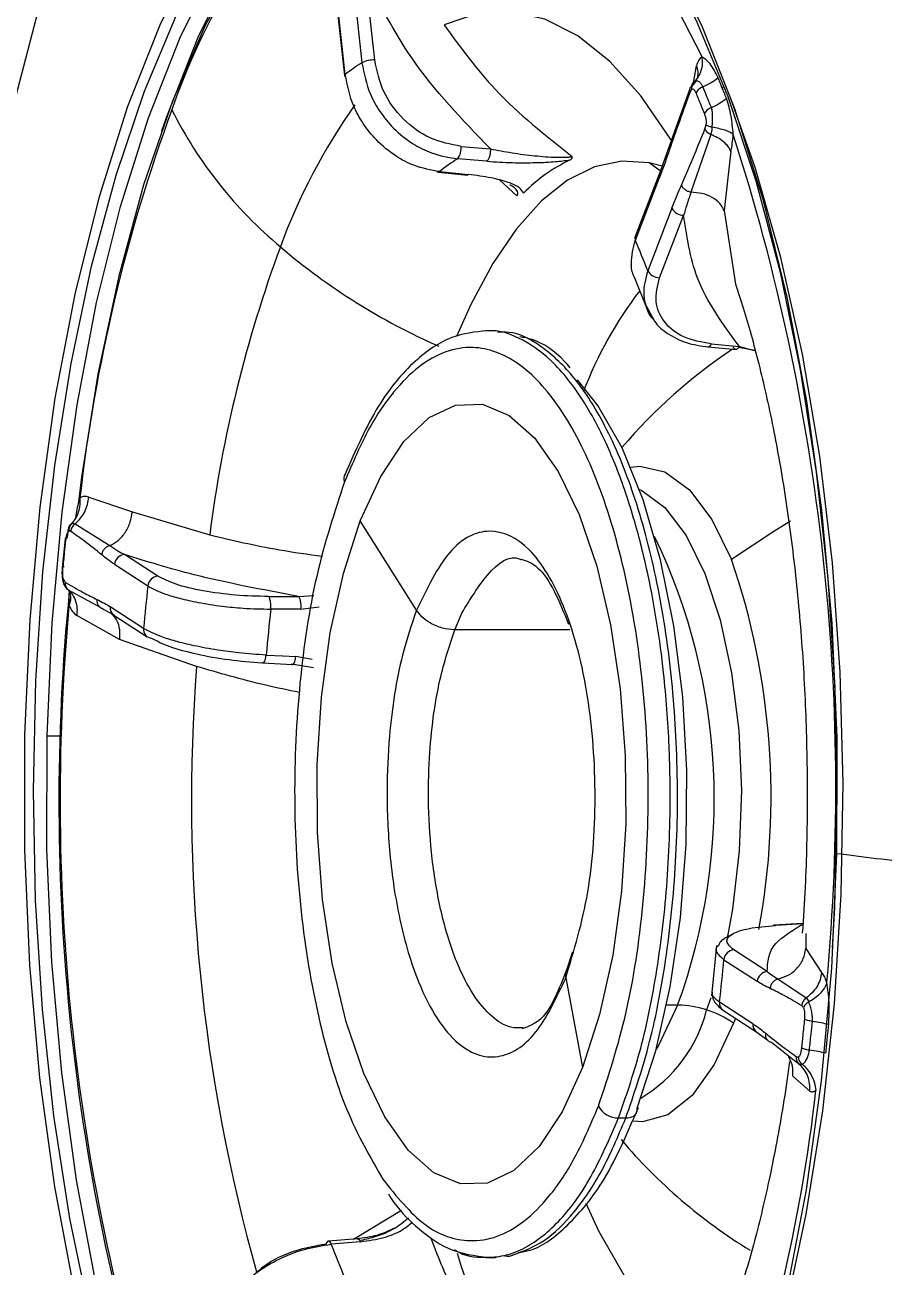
# Model space of a CAD drawing. Extents: x 525 to 613, y 487 to 635.
# Drawn here: x 599.179 to 600.188, y 543.681 to 545.139 of the extents above; entities that cross this region are included whole.
import ezdxf

# ---------------------------------------------------------------- set-up
doc = ezdxf.new("R2010")
doc.units = 0
doc.header["$MEASUREMENT"] = 0
doc.layers.add('1', color=4, linetype='Continuous')
doc.layers.add('STD TEST', color=3, linetype='Continuous')

# ---------------------------------------------------------------- blocks, each defined once
blk = doc.blocks.new('2023 VANGUARD')
at = {"layer": '1', "color": 3, "linetype": 'Continuous', "lineweight": 25}
for p, q in [((30.6303, -47.5929), (30.6194, -47.4942)), ((30.6044, -47.4973), (30.6153, -47.5961)), ((30.5839, -47.5125), (30.5948, -47.6112)), ((30.5957, -47.61), (30.5848, -47.5112)), ((31.0044, -47.6196), (31.008, -47.5998)), ((31.008, -47.6176), (31.0036, -47.6207)), ((31.0002, -47.6267), (30.9749, -47.6976)), ((31.0248, -47.6804), (31.0016, -47.7482)), ((30.7317, -47.6943), (30.7661, -47.6972)), ((30.9749, -47.6976), (30.9648, -47.7261)), ((30.762, -47.7118), (30.7277, -47.7089)), ((30.9676, -47.7176), (30.9524, -47.7135)), ((30.9668, -47.7241), (30.9524, -47.7135)), ((31.0485, -47.7001), (31.0405, -47.7696)), ((30.7049, -47.7245), (30.7395, -47.728)), ((30.9644, -47.7268), (30.9362, -47.8001)), ((30.7972, -47.7522), (30.7774, -47.7341)), ((30.9363, -47.8044), (30.9646, -47.731)), ((30.9791, -47.767), (30.9508, -47.8403)), ((31.0405, -47.7696), (31.0539, -47.8559)), ((30.9647, -47.8486), (30.993, -47.7753)), ((30.9345, -47.8468), (30.9506, -47.8867)), ((30.9489, -47.8813), (30.9585, -47.8988)), ((30.7719, -47.9107), (30.7607, -47.9107)), ((31.0212, -47.9297), (31.0553, -47.9327)), ((31.0254, -47.9262), (31.0584, -47.9291)), ((31.0578, -47.9302), (31.076, -47.9335)), ((31.0584, -47.9291), (31.0759, -47.9339)), ((30.2946, -48.106), (30.3458, -48.1232)), ((30.2766, -48.1345), (30.2715, -48.1403)), ((30.3458, -48.1232), (30.4367, -48.1504)), ((30.6793, -48.2389), (30.6134, -48.1338)), ((30.2788, -48.1372), (30.3194, -48.1628)), ((30.267, -48.1551), (30.2635, -48.1889)), ((30.3758, -48.1989), (30.3366, -48.1735)), ((30.3248, -48.1849), (30.364, -48.2103)), ((30.2941, -48.2279), (30.2709, -48.2153)), ((30.2713, -48.2163), (30.2729, -48.2208)), ((30.2713, -48.2188), (30.2715, -48.2334)), ((30.2723, -48.2182), (30.2721, -48.2181)), ((30.5057, -48.2227), (30.5407, -48.2226)), ((30.5407, -48.2226), (30.5587, -48.2215)), ((30.3085, -48.2357), (30.2941, -48.2279)), ((30.3082, -48.2356), (30.3232, -48.2439)), ((30.359, -48.2602), (30.3198, -48.2347)), ((30.5433, -48.2374), (30.5083, -48.2375)), ((30.5433, -48.2374), (30.565, -48.2348)), ((30.3307, -48.2731), (30.2805, -48.245)), ((30.3242, -48.2446), (30.3634, -48.2701)), ((30.7242, -48.2618), (30.7326, -48.2421)), ((30.8595, -48.2618), (30.7242, -48.2618)), ((30.4211, -48.3047), (30.3307, -48.2731)), ((30.5568, -48.2965), (30.5377, -48.2931)), ((30.4987, -48.3007), (30.534, -48.3025)), ((30.5583, -48.3066), (30.5327, -48.3021)), ((30.2457, -48.3861), (30.2629, -48.3861)), ((31.1324, -48.6066), (31.0993, -48.6084)), ((31.1333, -48.607), (31.1008, -48.6088)), ((31.0316, -48.6323), (31.0256, -48.6916)), ((31.1364, -48.6181), (31.1363, -48.636)), ((30.8624, -48.6397), (30.8555, -48.6614)), ((31.0911, -48.663), (31.0519, -48.6375)), ((31.1363, -48.636), (31.155, -48.6642)), ((31.0402, -48.649), (31.0794, -48.6744)), ((30.8545, -48.6705), (30.8546, -48.6703)), ((30.8546, -48.6703), (30.8743, -48.7754)), ((31.1036, -48.6716), (31.1368, -48.6938)), ((30.9859, -48.7023), (30.9731, -48.7023)), ((31.0251, -48.6939), (31.02, -48.7079)), ((31.0743, -48.7242), (31.0351, -48.6988)), ((31.0396, -48.7087), (31.0788, -48.7341)), ((31.0538, -48.718), (31.0517, -48.7236)), ((31.0778, -48.7334), (31.0917, -48.7436)), ((31.1197, -48.7648), (31.096, -48.7463)), ((31.1174, -48.7637), (31.1165, -48.763)), ((31.1289, -48.7719), (31.1197, -48.7648)), ((31.141, -48.8032), (31.1211, -48.7859)), ((30.9165, -48.8348), (30.9251, -48.8348)), ((30.6056, -48.9769), (30.6619, -48.943)), ((30.6096, -48.9765), (30.5759, -48.9795)), ((30.6136, -48.9801), (30.5793, -48.9831)), ((30.7706, -48.9984), (30.7796, -48.9966)), ((30.7607, -48.9984), (30.772, -48.9984))]:
    blk.add_line(p, q, dxfattribs=at)
at = {"layer": '1', "color": 3, "linetype": 'Continuous', "lineweight": 25, "flags": 128}
for points in [[(30.5237, -46.9572), (30.4701, -47.0178), (30.4175, -47.093), (30.368, -47.1805), (30.3219, -47.2796), (30.2798, -47.3893), (30.242, -47.5086), (30.2088, -47.6365), (30.1806, -47.7718), (30.1576, -47.9133), (30.14, -48.0597), (30.128, -48.2097), (30.1217, -48.3619)], [(30.2962, -49.0672), (30.2725, -48.9526), (30.2537, -48.8322), (30.2402, -48.7074), (30.2321, -48.5796), (30.2296, -48.4504), (30.2325, -48.3212), (30.2409, -48.1936), (30.2548, -48.069), (30.2738, -47.949), (30.2979, -47.8348), (30.3267, -47.728), (30.3599, -47.6296), (30.3971, -47.541), (30.4379, -47.463), (30.4817, -47.3967), (30.5281, -47.3428), (30.5766, -47.3019), (30.6265, -47.2745), (30.6773, -47.2609), (30.7284, -47.2614)], [(30.7284, -47.2614), (30.7791, -47.2758), (30.829, -47.3041), (30.8773, -47.3458), (30.9236, -47.4006), (30.9672, -47.4677), (31.0078, -47.5464), (31.0447, -47.6357), (31.0777, -47.7346), (31.1062, -47.842), (31.1299, -47.9565), (31.1487, -48.0769), (31.1622, -48.2017), (31.1703, -48.3295), (31.1729, -48.4587), (31.1699, -48.5879), (31.1674, -48.6352)], [(30.2457, -48.3861), (30.2517, -48.2536), (30.2634, -48.1236), (30.2809, -47.9978), (30.3038, -47.8777), (30.3319, -47.7649), (30.3648, -47.6608), (30.402, -47.5667), (30.4432, -47.4837), (30.4878, -47.4129), (30.5353, -47.3552), (30.585, -47.3114), (30.6363, -47.2819), (30.6886, -47.2672), (30.7077, -47.2655)], [(30.7348, -47.2654), (30.7092, -47.2672), (30.6569, -47.2819), (30.6056, -47.3114), (30.5559, -47.3552), (30.5084, -47.4129), (30.4638, -47.4837), (30.4227, -47.5667), (30.3854, -47.6608), (30.38, -47.6763)], [(30.6907, -47.2938), (30.6647, -47.3001), (30.6141, -47.3234), (30.5648, -47.3609), (30.5174, -47.4122), (30.4726, -47.4765), (30.431, -47.5532), (30.393, -47.6412), (30.3591, -47.7395), (30.3298, -47.8467), (30.3054, -47.9616), (30.2862, -48.0826), (30.2821, -48.1148)], [(30.6191, -47.3326), (30.6713, -47.3116), (30.7241, -47.3061), (30.7768, -47.3162), (30.8287, -47.3418), (30.8791, -47.3825), (30.9272, -47.4378), (30.9725, -47.507), (31.0143, -47.589)], [(30.8512, -47.3107), (30.8795, -47.3379), (30.9276, -47.3969), (30.9729, -47.4692), (31.0147, -47.554), (31.0525, -47.65), (31.0858, -47.7562), (31.1142, -47.8712), (31.1374, -47.9934), (31.155, -48.1215), (31.1668, -48.2538), (31.1727, -48.3886), (31.1726, -48.5242)], [(30.2196, -48.3849), (30.2257, -48.2501), (30.2377, -48.1179), (30.2554, -47.99), (30.2787, -47.8679), (30.3073, -47.7532), (30.3407, -47.6472), (30.3786, -47.5515), (30.4205, -47.4671), (30.4659, -47.3951), (30.4925, -47.3607)], [(30.9781, -47.687), (30.977, -47.6851), (30.9427, -47.635), (30.9065, -47.5946), (30.8688, -47.5645), (30.8299, -47.545), (30.7905, -47.5363), (30.751, -47.5385), (30.7117, -47.5517)], [(30.5957, -47.61), (30.5951, -47.6106), (30.5948, -47.6112), (30.595, -47.6117), (30.5957, -47.6122), (30.5963, -47.6124)], [(31.0485, -49.2704), (31.0495, -49.2679), (31.0833, -49.1697), (31.1126, -49.0624), (31.137, -48.9476), (31.1562, -48.8265), (31.1699, -48.7007), (31.178, -48.5719), (31.1803, -48.4416), (31.1768, -48.3114), (31.1676, -48.1831), (31.1528, -48.0581), (31.1326, -47.9381), (31.1072, -47.8247), (31.0769, -47.7191), (31.0485, -47.6387)], [(30.9524, -47.7135), (30.9203, -47.7115), (30.8883, -47.7184), (30.8568, -47.7341), (30.8261, -47.7584), (30.7967, -47.7911), (30.7689, -47.8317), (30.743, -47.8798), (30.7263, -47.9174)], [(30.7065, -47.724), (30.7254, -47.7258), (30.7402, -47.7273)], [(30.9648, -47.7261), (30.9646, -47.7265), (30.9644, -47.7268)], [(30.9383, -48.8232), (30.9602, -48.7561), (30.9773, -48.6808), (30.9894, -48.5993), (30.9959, -48.5139), (30.9968, -48.4268), (30.992, -48.3405), (30.9816, -48.2573), (30.966, -48.1795), (30.9455, -48.1091), (30.9208, -48.0482), (30.8924, -47.9984), (30.8683, -47.9682)], [(30.6134, -48.1338), (30.6374, -48.0817), (30.6645, -48.0409), (30.6941, -48.0127), (30.7252, -47.9979), (30.7568, -47.997), (30.7881, -48.0101), (30.818, -48.0366), (30.8457, -48.0758), (30.8703, -48.1265), (30.891, -48.1872), (30.9073, -48.256), (30.9186, -48.3309), (30.9245, -48.4095), (30.925, -48.4894), (30.92, -48.5684), (30.9097, -48.6438), (30.8943, -48.7135), (30.8743, -48.7754)], [(30.931, -48.071), (30.9414, -48.0698), (30.9711, -48.0763), (30.9997, -48.0974), (31.0261, -48.1322), (31.0493, -48.1794)], [(30.9412, -48.0971), (30.9441, -48.0984), (30.971, -48.1183), (30.9959, -48.151), (31.0178, -48.1955), (31.0358, -48.2499), (31.0493, -48.3122), (31.0577, -48.3799), (31.0608, -48.4505), (31.0583, -48.5213), (31.0505, -48.5895), (31.0433, -48.628)], [(30.8743, -48.7754), (30.8504, -48.8275), (30.8232, -48.8682), (30.7936, -48.8964), (30.7626, -48.9112), (30.7309, -48.9121), (30.6996, -48.8991), (30.6697, -48.8726), (30.6421, -48.8333), (30.6175, -48.7826), (30.5967, -48.7219), (30.5805, -48.6531), (30.5692, -48.5783), (30.5632, -48.4997), (30.5627, -48.4197), (30.5677, -48.3408), (30.5781, -48.2653), (30.5935, -48.1956), (30.6134, -48.1338)], [(31.1186, -48.1341), (31.0987, -48.1462), (31.0493, -48.1794)], [(30.5029, -48.2914), (30.5224, -48.2924), (30.5377, -48.2931)], [(30.4782, -49.5306), (30.4646, -49.5122), (30.4193, -49.4399), (30.3775, -49.3552), (30.3397, -49.2591), (30.3064, -49.1529), (30.278, -49.038), (30.2549, -48.9157), (30.2373, -48.7876), (30.2254, -48.6553), (30.2195, -48.5205), (30.2196, -48.3849)], [(30.6872, -49.6417), (30.6349, -49.6266), (30.5836, -49.5967), (30.5339, -49.5525), (30.4866, -49.4945), (30.4421, -49.4233), (30.401, -49.34), (30.3638, -49.2456), (30.3311, -49.1412), (30.3031, -49.0282), (30.2804, -48.9079), (30.2631, -48.782), (30.2514, -48.6519), (30.2456, -48.5194), (30.2457, -48.3861)], [(31.1726, -48.5242), (31.1666, -48.659), (31.1546, -48.7912), (31.1368, -48.9191), (31.1135, -49.0412), (31.085, -49.156), (31.0515, -49.2619), (31.0136, -49.3576), (30.9717, -49.442), (30.9264, -49.514), (30.8781, -49.5727), (30.8469, -49.6021)], [(30.9859, -48.7023), (30.9634, -48.7496), (30.9608, -48.7539)], [(31.0517, -48.7236), (31.0289, -48.7721), (31.0028, -48.8084), (30.9744, -48.8311), (30.9448, -48.8394), (30.9336, -48.8386)], [(31.0778, -48.7334), (31.0781, -48.7336), (31.0788, -48.7341)], [(31.0359, -49.1114), (30.9975, -49.0962), (30.9604, -49.0668), (30.9255, -49.0236), (30.8935, -48.9678), (30.8786, -48.935)]]:
    blk.add_lwpolyline(points, dxfattribs=at)
at = {"layer": '1', "color": 3, "linetype": 'Continuous', "lineweight": 25}
for centre, radius, start, end in [((31.0738, -47.8802), 0.7189, 134.5428, 161.4464), ((30.7366, -47.7878), 0.2268, 122.3235, 128.38), ((30.6293, -47.6252), 0.0323, 88.1485, 115.7279), ((31.0554, -47.6444), 0.0253, 126.5328, 132.5993), ((32.2337, -48.3284), 1.962, 159.8154, 173.5168), ((30.8447, -47.4237), 0.5066, 206.717, 230.0782), ((31.1932, -48.0591), 0.7174, 144.7971, 159.8657), ((28.6667, -48.4475), 2.5049, 354.7728, 17.8371), ((30.7118, -47.6966), 0.0201, 322.3302, 6.6306), ((30.8307, -47.8765), 0.1967, 121.5717, 129.1317), ((30.9432, -47.8861), 0.1946, 115.4701, 135.2335), ((30.7051, -47.7222), 0.0023, 208.6715, 308.5727), ((30.9698, -47.7287), 0.00571, 160.3567, 204.1292), ((30.993, -47.7595), 0.0157, 208.3928, 270.1958), ((30.9415, -47.802), 0.00571, 160.3568, 204.1293), ((31.9623, -48.3451), 1.538, 159.7269, 172.7261), ((31.0069, -47.2418), 0.7502, 229.4945, 246.3337), ((30.053, -48.1817), 0.9605, 20.8203, 23.1338), ((30.9647, -47.8328), 0.0157, 208.3926, 270.1957), ((31.3148, -48.1501), 0.4705, 142.5265, 159.1284), ((31.3991, -48.4546), 0.628, 123.7286, 139.6371), ((31.0208, -47.925), 0.0047, 276.2468, 345.7368), ((30.603, -48.0843), 0.00903, 144.4431, 205.2999), ((30.3204, -48.4593), 0.7085, 339.943, 25.6758), ((30.3374, -48.1861), 0.0126, 93.8502, 174.7362), ((30.2351, -48.4579), 0.8605, 349.5667, 18.884), ((30.3766, -48.2115), 0.0126, 93.8505, 174.7364), ((32.7742, -48.4641), 2.5146, 174.3473, 197.816), ((32.4198, -48.4432), 2.0689, 173.5377, 174.9248), ((30.5009, -48.2273), 0.00662, 13.7382, 43.8355), ((32.7659, -48.4616), 2.5049, 174.7728, 197.8371), ((30.3301, -48.2361), 0.0103, 172.415, 235.7088), ((32.2899, -48.4447), 1.7935, 173.3654, 175.097), ((30.4761, -48.2343), 0.0324, 354.2656, 15.2725), ((30.3688, -48.2617), 0.00995, 171.374, 267.5294), ((30.4767, -48.2887), 0.0263, 341.3695, 354.1407), ((32.4659, -48.4605), 2.0507, 175.6436, 195.7429), ((30.4986, -48.2974), 0.00303, 255.1737, 5.4306), ((31.0994, -48.6111), 0.00273, 60.3516, 121.0016), ((31.0528, -48.6501), 0.0126, 93.8513, 174.7364), ((28.9794, -48.4659), 2.0689, 353.5377, 354.9248), ((31.092, -48.6756), 0.0126, 93.8502, 174.7363), ((30.9851, -48.8138), 0.1115, 71.7354, 89.5631), ((31.0454, -48.7002), 0.0103, 172.4149, 235.7087), ((30.8579, -48.6674), 0.1671, 300.5036, 345.9691), ((30.9834, -48.8215), 0.1193, 55.1167, 72.152), ((31.0848, -48.7256), 0.0105, 172.7305, 228.2893), ((29.1989, -48.5807), 1.962, 339.8154, 353.5168), ((30.916, -48.8085), 0.0263, 208.5505, 271.1579), ((31.3991, -48.4546), 0.628, 220.2359, 238.5132), ((30.5773, -48.9832), 0.00406, 111.1045, 176.079), ((30.575, -48.9836), 0.00424, 10.909, 78.4093), ((30.5994, -48.986), 0.0154, 22.4488, 23.7237), ((31.4174, -48.7068), 0.7698, 200.5151, 205.8905), ((30.5651, -48.989), 0.0154, 22.4951, 23.7243), ((31.3591, -48.6911), 0.8327, 200.5329, 203.4211), ((31.0387, -48.9039), 0.3243, 196.0384, 241.865)]:
    blk.add_arc(centre, radius, start, end, dxfattribs=at)
for points, knots in [([(30.7661, -47.6972), (30.7332, -47.6631), (30.6745, -47.6023), (30.6362, -47.5272), (30.6194, -47.4942)], [0, 0, 0, 0, 0.5597984, 1, 1, 1, 1]), ([(30.7117, -47.5517), (30.7309, -47.578), (30.7738, -47.6367), (30.8308, -47.6814), (30.8622, -47.7061)], [0, 0, 0, 0, 0.447508, 1, 1, 1, 1]), ([(30.6153, -47.5961), (30.6178, -47.6087), (30.6218, -47.6287), (30.6363, -47.6543), (30.6528, -47.6746), (30.6736, -47.6911), (30.6993, -47.7042), (30.7173, -47.7072), (30.7277, -47.7089)], [0, 0, 0, 0, 0.223173, 0.354792, 0.499492, 0.670253, 0.81071, 1, 1, 1, 1]), ([(30.7317, -47.6943), (30.7194, -47.6919), (30.6948, -47.6871), (30.6625, -47.6634), (30.6385, -47.6309), (30.6331, -47.6055), (30.6303, -47.5929)], [0, 0, 0, 0, 0.249698, 0.500187, 0.750582, 1, 1, 1, 1]), ([(31.0143, -47.589), (31.0146, -47.5917), (31.0151, -47.5973), (31.0135, -47.6054), (31.0103, -47.6129), (31.0068, -47.6169), (31.005, -47.6189)], [0, 0, 0, 0, 0.243967, 0.496145, 0.750324, 1, 1, 1, 1]), ([(31.0143, -47.589), (31.0131, -47.5902), (31.0106, -47.5927), (31.0089, -47.5975), (31.008, -47.5998)], [0, 0, 0, 0, 0.504199, 1, 1, 1, 1]), ([(31.0335, -47.6138), (31.0305, -47.6078), (31.0249, -47.5966), (31.0177, -47.5914), (31.0143, -47.589)], [0, 0, 0, 0, 0.53167, 1, 1, 1, 1]), ([(30.7065, -47.724), (30.6964, -47.7221), (30.6787, -47.7189), (30.6535, -47.7055), (30.633, -47.6888), (30.6166, -47.6683), (30.6023, -47.6426), (30.5983, -47.6226), (30.5957, -47.61)], [0, 0, 0, 0, 0.1891783, 0.3293489, 0.4996704, 0.6447049, 0.7765748, 1, 1, 1, 1]), ([(31.008, -47.5998), (31.0087, -47.602), (31.0101, -47.6065), (31.0094, -47.6108), (31.0091, -47.6129)], [0, 0, 0, 0, 0.49121, 1, 1, 1, 1]), ([(31.0021, -47.6241), (31.0016, -47.6245), (31.0007, -47.6253), (31.0001, -47.6269), (30.9999, -47.6287), (31.0003, -47.6299), (31.0005, -47.6305)], [0, 0, 0, 0, 0.246698, 0.5, 0.753302, 1, 1, 1, 1]), ([(31.0069, -47.6181), (31.0068, -47.6184), (31.0058, -47.6207), (31.0038, -47.6225), (31.0021, -47.6241)], [0, 0, 0, 0, 0.129283, 1, 1, 1, 1]), ([(31.0021, -47.6241), (31.0025, -47.623), (31.0033, -47.6208), (31.0045, -47.6195), (31.005, -47.6189)], [0, 0, 0, 0, 0.503013, 1, 1, 1, 1]), ([(31.005, -47.6189), (31.0045, -47.6195), (31.0036, -47.6206), (31.0027, -47.6227), (31.0022, -47.625), (31.0023, -47.6266), (31.0024, -47.6274)], [0, 0, 0, 0, 0.247007, 0.5, 0.752993, 1, 1, 1, 1]), ([(31.0157, -47.6244), (31.0151, -47.6233), (31.0139, -47.6208), (31.011, -47.6183), (31.0078, -47.6171), (31.006, -47.6183), (31.005, -47.6189)], [0, 0, 0, 0, 0.210808, 0.445743, 0.703445, 1, 1, 1, 1]), ([(31.0157, -47.6244), (31.0148, -47.6248), (31.0129, -47.6257), (31.0105, -47.6275), (31.0086, -47.6295), (31.0079, -47.631), (31.0075, -47.6317)], [0, 0, 0, 0, 0.245697, 0.5, 0.754303, 1, 1, 1, 1]), ([(31.0335, -47.6138), (31.0308, -47.6159), (31.0256, -47.6202), (31.019, -47.623), (31.0157, -47.6244)], [0, 0, 0, 0, 0.497184, 1, 1, 1, 1]), ([(31.0256, -47.6488), (31.0237, -47.6443), (31.0204, -47.6361), (31.0171, -47.628), (31.0157, -47.6244)], [0, 0, 0, 0, 0.559999, 1, 1, 1, 1]), ([(31.0383, -47.6258), (31.0374, -47.6235), (31.0358, -47.6195), (31.0342, -47.6155), (31.0335, -47.6138)], [0, 0, 0, 0, 0.559901, 1, 1, 1, 1]), ([(31.0432, -47.6379), (31.0423, -47.6356), (31.0407, -47.6316), (31.039, -47.6276), (31.0383, -47.6258)], [0, 0, 0, 0, 0.559843, 1, 1, 1, 1]), ([(31.0005, -47.6305), (30.9957, -47.6436), (30.9871, -47.667), (30.9788, -47.6912), (30.9751, -47.7018)], [0, 0, 0, 0, 0.559998, 1, 1, 1, 1]), ([(31.0024, -47.6274), (31.002, -47.6278), (31.0013, -47.6286), (31.0008, -47.6299), (31.0005, -47.6305)], [0, 0, 0, 0, 0.562763, 1, 1, 1, 1]), ([(31.0024, -47.6274), (31.0029, -47.6271), (31.0038, -47.6266), (31.0057, -47.628), (31.0068, -47.6303), (31.0075, -47.6317)], [0, 0, 0, 0, 0.243345, 0.515967, 1, 1, 1, 1]), ([(31.0075, -47.6317), (31.0093, -47.6363), (31.0126, -47.6444), (31.0159, -47.6525), (31.0173, -47.6561)], [0, 0, 0, 0, 0.56, 1, 1, 1, 1]), ([(31.0432, -47.6379), (31.0406, -47.6401), (31.0354, -47.6444), (31.0289, -47.6474), (31.0256, -47.6488)], [0, 0, 0, 0, 0.497184, 1, 1, 1, 1]), ([(31.0512, -47.6803), (31.0505, -47.6728), (31.0492, -47.6569), (31.0453, -47.6445), (31.0432, -47.6379)], [0, 0, 0, 0, 0.4680648, 1, 1, 1, 1]), ([(31.0256, -47.6488), (31.0246, -47.6492), (31.0228, -47.6501), (31.0203, -47.6519), (31.0184, -47.6539), (31.0177, -47.6554), (31.0173, -47.6561)], [0, 0, 0, 0, 0.2456966, 0.5, 0.7543034, 1, 1, 1, 1]), ([(31.0264, -47.6719), (31.0266, -47.6695), (31.027, -47.6649), (31.0271, -47.6582), (31.0268, -47.6529), (31.026, -47.6501), (31.0256, -47.6488)], [0, 0, 0, 0, 0.297153, 0.554926, 0.789648, 1, 1, 1, 1]), ([(31.0173, -47.6561), (31.0177, -47.6572), (31.0185, -47.6594), (31.0192, -47.6629), (31.0194, -47.6662), (31.0193, -47.6681), (31.0192, -47.669)], [0, 0, 0, 0, 0.316237, 0.605106, 0.810922, 1, 1, 1, 1]), ([(31.018, -47.6738), (31.0183, -47.673), (31.0188, -47.6715), (31.0191, -47.6697), (31.0192, -47.669)], [0, 0, 0, 0, 0.557139, 1, 1, 1, 1]), ([(31.0264, -47.6719), (31.0256, -47.6717), (31.024, -47.6713), (31.022, -47.6706), (31.0203, -47.6698), (31.0195, -47.6692), (31.0192, -47.669)], [0, 0, 0, 0, 0.247007, 0.5, 0.752993, 1, 1, 1, 1]), ([(30.9904, -47.7397), (30.9957, -47.7276), (31.005, -47.706), (31.014, -47.6836), (31.018, -47.6738)], [0, 0, 0, 0, 0.559997, 1, 1, 1, 1]), ([(31.0248, -47.6804), (31.024, -47.68), (31.0225, -47.6792), (31.0205, -47.6775), (31.0189, -47.6757), (31.0183, -47.6744), (31.018, -47.6738)], [0, 0, 0, 0, 0.246698, 0.5, 0.753302, 1, 1, 1, 1]), ([(31.0264, -47.6719), (31.0262, -47.6735), (31.0259, -47.6766), (31.0252, -47.6791), (31.0248, -47.6804)], [0, 0, 0, 0, 0.494345, 1, 1, 1, 1]), ([(31.0485, -47.7001), (31.0475, -47.6982), (31.0454, -47.6943), (31.0399, -47.6888), (31.0331, -47.6839), (31.0275, -47.6816), (31.0248, -47.6804)], [0, 0, 0, 0, 0.243533, 0.495782, 0.750225, 1, 1, 1, 1]), ([(31.0512, -47.6803), (31.05, -47.6794), (31.0476, -47.6778), (31.0418, -47.6754), (31.0347, -47.6734), (31.0292, -47.6724), (31.0264, -47.6719)], [0, 0, 0, 0, 0.2439673, 0.496145, 0.7503243, 1, 1, 1, 1]), ([(31.0485, -47.7001), (31.0491, -47.6972), (31.0503, -47.6912), (31.0509, -47.6839), (31.0512, -47.6803)], [0, 0, 0, 0, 0.495801, 1, 1, 1, 1]), ([(30.7661, -47.6972), (30.7745, -47.6988), (30.7914, -47.7021), (30.8179, -47.7054), (30.8397, -47.7072), (30.8532, -47.7072), (30.8594, -47.7068), (30.8613, -47.7063), (30.8622, -47.7061)], [0, 0, 0, 0, 0.257263, 0.515312, 0.767777, 0.887979, 0.944767, 1, 1, 1, 1]), ([(30.762, -47.7118), (30.772, -47.7125), (30.7907, -47.7137), (30.8182, -47.7135), (30.8419, -47.7126), (30.854, -47.711), (30.8595, -47.7103)], [0, 0, 0, 0, 0.305289, 0.576375, 0.807463, 1, 1, 1, 1]), ([(30.8595, -47.7103), (30.8604, -47.7098), (30.862, -47.7089), (30.8622, -47.707), (30.8622, -47.7061)], [0, 0, 0, 0, 0.507105, 1, 1, 1, 1]), ([(30.9751, -47.7018), (30.9732, -47.7074), (30.9698, -47.7173), (30.9662, -47.7269), (30.9646, -47.731)], [0, 0, 0, 0, 0.559985, 1, 1, 1, 1]), ([(30.805, -47.749), (30.8036, -47.7468), (30.8006, -47.7419), (30.7865, -47.736), (30.7667, -47.7307), (30.7494, -47.7285), (30.7402, -47.7273)], [0, 0, 0, 0, 0.192524, 0.423609, 0.694681, 1, 1, 1, 1]), ([(30.7972, -47.7522), (30.7977, -47.7514), (30.7987, -47.7499), (30.7979, -47.7465), (30.7951, -47.7428), (30.7907, -47.7405), (30.789, -47.7396)], [0, 0, 0, 0, 0.17683, 0.358638, 0.743467, 1, 1, 1, 1]), ([(30.9791, -47.767), (30.9812, -47.7618), (30.9849, -47.7525), (30.9887, -47.7436), (30.9904, -47.7397)], [0, 0, 0, 0, 0.559985, 1, 1, 1, 1]), ([(31.0016, -47.7482), (31.0004, -47.7479), (30.9979, -47.7473), (30.9945, -47.7452), (30.9918, -47.7426), (30.9909, -47.7407), (30.9904, -47.7397)], [0, 0, 0, 0, 0.243098, 0.5, 0.756902, 1, 1, 1, 1]), ([(31.0016, -47.7482), (30.9999, -47.7532), (30.9969, -47.762), (30.9942, -47.7712), (30.993, -47.7753)], [0, 0, 0, 0, 0.561456, 1, 1, 1, 1]), ([(31.0405, -47.7696), (31.0391, -47.7668), (31.0361, -47.761), (31.0268, -47.7539), (31.0149, -47.7491), (31.006, -47.7485), (31.0016, -47.7482)], [0, 0, 0, 0, 0.235391, 0.489489, 0.749289, 1, 1, 1, 1]), ([(31.0584, -47.9291), (31.0392, -47.9031), (31.0049, -47.8566), (30.9967, -47.8001), (30.993, -47.7753)], [0, 0, 0, 0, 0.559798, 1, 1, 1, 1]), ([(30.9361, -47.8494), (30.9356, -47.8485), (30.9325, -47.8433), (30.9303, -47.8284), (30.934, -47.8136), (30.9363, -47.8044)], [0, 0, 0, 0, 0.069827, 0.415066, 1, 1, 1, 1]), ([(30.9508, -47.8403), (30.9483, -47.8497), (30.9442, -47.8646), (30.949, -47.8835), (30.953, -47.8937), (30.9575, -47.8977), (30.9575, -47.8978)], [0, 0, 0, 0, 0.446041, 0.709098, 0.998302, 1, 1, 1, 1]), ([(31.0254, -47.9262), (31.0141, -47.9241), (30.9914, -47.9199), (30.9688, -47.9015), (30.9578, -47.8769), (30.9624, -47.858), (30.9647, -47.8486)], [0, 0, 0, 0, 0.249697, 0.500187, 0.750582, 1, 1, 1, 1]), ([(31.0538, -47.856), (31.0549, -47.8592), (31.0623, -47.8806), (31.076, -47.9275), (31.0934, -47.9994), (31.1089, -48.0806), (31.1217, -48.1692), (31.1312, -48.2638), (31.137, -48.3623), (31.1386, -48.463), (31.1369, -48.5488), (31.1335, -48.5998), (31.1323, -48.6179)], [0, 0, 0, 0, 0.018759, 0.124574, 0.23341, 0.345593, 0.460465, 0.577394, 0.695778, 0.815056, 0.934703, 1, 1, 1, 1]), ([(30.9585, -47.8988), (30.9586, -47.899), (30.962, -47.9053), (30.9746, -47.9147), (30.9956, -47.9259), (31.0134, -47.9285), (31.0223, -47.9298)], [0, 0, 0, 0, 0.011715, 0.338836, 0.667137, 1, 1, 1, 1]), ([(30.762, -47.9107), (30.7482, -47.9122), (30.7187, -47.9155), (30.6755, -47.9452), (30.632, -47.9968), (30.6078, -48.0513), (30.5951, -48.0798)], [0, 0, 0, 0, 0.209103, 0.445814, 0.709528, 1, 1, 1, 1]), ([(30.9165, -48.8348), (30.9251, -48.81), (30.9428, -48.7591), (30.962, -48.6665), (30.9747, -48.5624), (30.9775, -48.4849), (30.9771, -48.4399), (30.9769, -48.428), (30.9766, -48.4139), (30.9751, -48.3747), (30.9695, -48.3001), (30.9553, -48.2109), (30.9355, -48.1313), (30.9182, -48.0804), (30.9022, -48.0427), (30.8896, -48.0175), (30.8689, -47.9817), (30.8392, -47.9439), (30.8008, -47.9179), (30.7746, -47.9095), (30.7616, -47.911), (30.7604, -47.9111)], [0, 0, 0, 0, 0.077618, 0.158985, 0.244098, 0.332957, 0.340568, 0.349918, 0.361006, 0.373832, 0.442451, 0.538756, 0.597397, 0.662974, 0.695488, 0.727096, 0.757798, 0.844333, 0.922746, 0.993028, 1, 1, 1, 1]), ([(30.9251, -48.8348), (30.9344, -48.8078), (30.9535, -48.7521), (30.9735, -48.6495), (30.9834, -48.5536), (30.9862, -48.4718), (30.9852, -48.3907), (30.9775, -48.2927), (30.9589, -48.1849), (30.9362, -48.1052), (30.9143, -48.05), (30.8921, -48.0047), (30.8628, -47.9608), (30.8261, -47.9275), (30.7961, -47.9114), (30.7788, -47.9125), (30.7744, -47.9128)], [0, 0, 0, 0, 0.084998, 0.174961, 0.269885, 0.319288, 0.369936, 0.462357, 0.554778, 0.647199, 0.693477, 0.739754, 0.818158, 0.89605, 0.973429, 1, 1, 1, 1]), ([(30.8929, -48.8211), (30.9047, -48.7855), (30.9279, -48.7152), (30.9473, -48.5858), (30.9537, -48.4506), (30.9461, -48.3153), (30.925, -48.1893), (30.892, -48.0809), (30.8491, -47.9973), (30.7993, -47.944), (30.7529, -47.9272), (30.7136, -47.9336), (30.6821, -47.9512), (30.652, -47.9813), (30.6219, -48.0251), (30.6044, -48.0659), (30.5949, -48.0881)], [0, 0, 0, 0, 0.084322, 0.166561, 0.248777, 0.33096, 0.413113, 0.495267, 0.577423, 0.659581, 0.741762, 0.791173, 0.840598, 0.890044, 0.940333, 1, 1, 1, 1]), ([(30.8598, -47.9542), (30.8576, -47.9517), (30.8441, -47.9364), (30.824, -47.922), (30.8055, -47.9187), (30.8007, -47.9179)], [0, 0, 0, 0, 0.129064, 0.77147, 1, 1, 1, 1]), ([(30.5949, -48.0881), (30.5831, -48.1237), (30.5599, -48.194), (30.5405, -48.3234), (30.534, -48.4586), (30.5417, -48.594), (30.5628, -48.7195), (30.5954, -48.8296), (30.625, -48.8811), (30.6398, -48.9068)], [0, 0, 0, 0, 0.146032, 0.288456, 0.43084, 0.573167, 0.715443, 0.857719, 1, 1, 1, 1]), ([(30.2745, -48.1371), (30.2762, -48.1352), (30.2797, -48.1312), (30.283, -48.1236), (30.2848, -48.1154), (30.2844, -48.1097), (30.2843, -48.1069)], [0, 0, 0, 0, 0.249676, 0.503855, 0.756033, 1, 1, 1, 1]), ([(30.2788, -48.1372), (30.2809, -48.1352), (30.2852, -48.1311), (30.2901, -48.1233), (30.2935, -48.1148), (30.2942, -48.1089), (30.2946, -48.106)], [0, 0, 0, 0, 0.249775, 0.504218, 0.756467, 1, 1, 1, 1]), ([(30.2843, -48.1069), (30.2825, -48.1126), (30.2804, -48.1192), (30.2796, -48.1276), (30.2795, -48.1286)], [0, 0, 0, 0, 0.878347, 1, 1, 1, 1]), ([(30.2946, -48.106), (30.2928, -48.1055), (30.2892, -48.1045), (30.2859, -48.1061), (30.2843, -48.1069)], [0, 0, 0, 0, 0.495801, 1, 1, 1, 1]), ([(30.2795, -48.1285), (30.2794, -48.129), (30.2794, -48.13), (30.2784, -48.1319), (30.278, -48.1328)], [0, 0, 0, 0, 0.531211, 1, 1, 1, 1]), ([(30.3194, -48.1628), (30.3228, -48.1611), (30.3296, -48.1575), (30.338, -48.1475), (30.3439, -48.1356), (30.3452, -48.1272), (30.3458, -48.1232)], [0, 0, 0, 0, 0.250711, 0.510511, 0.764609, 1, 1, 1, 1]), ([(30.2678, -48.1565), (30.268, -48.155), (30.2684, -48.1523), (30.2692, -48.149), (30.2702, -48.1469), (30.271, -48.1463), (30.2713, -48.146)], [0, 0, 0, 0, 0.316144, 0.604812, 0.810522, 1, 1, 1, 1]), ([(30.2745, -48.1371), (30.2735, -48.1379), (30.2717, -48.1393), (30.2704, -48.1437), (30.2698, -48.1486), (30.2695, -48.1522), (30.2693, -48.1539)], [0, 0, 0, 0, 0.296548, 0.554251, 0.789189, 1, 1, 1, 1]), ([(30.2745, -48.1371), (30.274, -48.1377), (30.2729, -48.1389), (30.2719, -48.1411), (30.2713, -48.1435), (30.2713, -48.1452), (30.2713, -48.146)], [0, 0, 0, 0, 0.247007, 0.5, 0.752993, 1, 1, 1, 1]), ([(30.2735, -48.1462), (30.2731, -48.146), (30.2724, -48.1456), (30.2716, -48.1459), (30.2713, -48.146)], [0, 0, 0, 0, 0.557135, 1, 1, 1, 1]), ([(30.2788, -48.1372), (30.2781, -48.1378), (30.2767, -48.1389), (30.2751, -48.1412), (30.274, -48.1437), (30.2737, -48.1454), (30.2735, -48.1462)], [0, 0, 0, 0, 0.246698, 0.5, 0.753302, 1, 1, 1, 1]), ([(30.3099, -48.1737), (30.3031, -48.1683), (30.2911, -48.1587), (30.2789, -48.15), (30.2735, -48.1462)], [0, 0, 0, 0, 0.559997, 1, 1, 1, 1]), ([(30.2745, -48.1371), (30.2752, -48.1369), (30.2766, -48.1364), (30.278, -48.1369), (30.2788, -48.1372)], [0, 0, 0, 0, 0.496987, 1, 1, 1, 1]), ([(30.4367, -48.1504), (30.463, -48.1566), (30.504, -48.1662), (30.5519, -48.1731), (30.5692, -48.1755)], [0, 0, 0, 0, 0.6408992, 1, 1, 1, 1]), ([(30.8546, -48.6703), (30.8644, -48.6382), (30.884, -48.5739), (30.892, -48.4506), (30.8819, -48.3302), (30.8541, -48.2283), (30.813, -48.1607), (30.7651, -48.1385), (30.7166, -48.162), (30.6917, -48.2133), (30.6793, -48.2389)], [0, 0, 0, 0, 0.125053, 0.250091, 0.375113, 0.500121, 0.625113, 0.750091, 0.875053, 1, 1, 1, 1]), ([(30.2644, -48.1903), (30.265, -48.1839), (30.2662, -48.1727), (30.2673, -48.1614), (30.2678, -48.1565)], [0, 0, 0, 0, 0.56, 1, 1, 1, 1]), ([(30.2693, -48.1539), (30.2688, -48.1541), (30.2677, -48.1543), (30.2669, -48.155), (30.2669, -48.1557), (30.2675, -48.1562), (30.2678, -48.1565)], [0, 0, 0, 0, 0.2456966, 0.5, 0.7543034, 1, 1, 1, 1]), ([(30.3194, -48.1628), (30.3182, -48.1633), (30.3159, -48.1641), (30.3129, -48.1667), (30.3107, -48.17), (30.3101, -48.1725), (30.3099, -48.1737)], [0, 0, 0, 0, 0.243098, 0.5, 0.756902, 1, 1, 1, 1]), ([(30.3194, -48.1628), (30.3226, -48.165), (30.3282, -48.1687), (30.334, -48.172), (30.3366, -48.1735)], [0, 0, 0, 0, 0.561456, 1, 1, 1, 1]), ([(30.3248, -48.1849), (30.322, -48.183), (30.317, -48.1795), (30.312, -48.1755), (30.3099, -48.1737)], [0, 0, 0, 0, 0.559985, 1, 1, 1, 1]), ([(30.5407, -48.2226), (30.4982, -48.2146), (30.4223, -48.2002), (30.3628, -48.1816), (30.3366, -48.1735)], [0, 0, 0, 0, 0.559798, 1, 1, 1, 1]), ([(30.7326, -48.2421), (30.7423, -48.2262), (30.7628, -48.1924), (30.7887, -48.1727), (30.8018, -48.1793), (30.8021, -48.1794)], [0, 0, 0, 0, 0.466727, 0.98796, 1, 1, 1, 1]), ([(30.8021, -48.179), (30.8085, -48.1809), (30.8208, -48.1846), (30.8403, -48.2117), (30.8524, -48.2417), (30.8579, -48.2553)], [0, 0, 0, 0, 0.380187, 0.718449, 1, 1, 1, 1]), ([(30.2635, -48.189), (30.2634, -48.1904), (30.2632, -48.1935), (30.2632, -48.1984), (30.2638, -48.2037), (30.2648, -48.2066), (30.2654, -48.2081)], [0, 0, 0, 0, 0.219636, 0.456726, 0.71003, 1, 1, 1, 1]), ([(30.2659, -48.1877), (30.2654, -48.1879), (30.2642, -48.1882), (30.2635, -48.1888), (30.2634, -48.1895), (30.2641, -48.19), (30.2644, -48.1903)], [0, 0, 0, 0, 0.245697, 0.5, 0.754303, 1, 1, 1, 1]), ([(30.2655, -48.2036), (30.2652, -48.2028), (30.2645, -48.2009), (30.264, -48.1961), (30.2643, -48.1925), (30.2644, -48.1903)], [0, 0, 0, 0, 0.24307, 0.51589, 1, 1, 1, 1]), ([(30.2671, -48.2106), (30.2667, -48.2101), (30.2658, -48.2092), (30.2652, -48.2075), (30.265, -48.2056), (30.2653, -48.2043), (30.2655, -48.2036)], [0, 0, 0, 0, 0.247007, 0.5, 0.752993, 1, 1, 1, 1]), ([(30.2654, -48.2081), (30.2659, -48.2092), (30.267, -48.2114), (30.2685, -48.2131), (30.2693, -48.214)], [0, 0, 0, 0, 0.484828, 1, 1, 1, 1]), ([(30.2655, -48.2036), (30.2658, -48.2043), (30.2664, -48.2054), (30.2672, -48.2059), (30.2675, -48.2062)], [0, 0, 0, 0, 0.562739, 1, 1, 1, 1]), ([(30.2709, -48.2153), (30.2703, -48.2147), (30.2692, -48.2135), (30.268, -48.2113), (30.2674, -48.2088), (30.2675, -48.207), (30.2675, -48.2062)], [0, 0, 0, 0, 0.246698, 0.5, 0.753302, 1, 1, 1, 1]), ([(30.2675, -48.2062), (30.2744, -48.2102), (30.2867, -48.2175), (30.2991, -48.2236), (30.3045, -48.2263)], [0, 0, 0, 0, 0.559998, 1, 1, 1, 1]), ([(30.5057, -48.2227), (30.4928, -48.2224), (30.4669, -48.2218), (30.428, -48.2164), (30.3948, -48.2086), (30.3821, -48.2021), (30.3758, -48.1989)], [0, 0, 0, 0, 0.249698, 0.500187, 0.750582, 1, 1, 1, 1]), ([(30.2709, -48.2153), (30.2702, -48.2147), (30.2688, -48.2137), (30.2676, -48.2116), (30.2671, -48.2106)], [0, 0, 0, 0, 0.505655, 1, 1, 1, 1]), ([(30.2709, -48.2153), (30.2726, -48.2171), (30.2762, -48.2209), (30.2795, -48.2283), (30.2812, -48.2364), (30.2808, -48.2421), (30.2805, -48.245)], [0, 0, 0, 0, 0.249775, 0.504218, 0.756467, 1, 1, 1, 1]), ([(30.2729, -48.2208), (30.2732, -48.2228), (30.2736, -48.2269), (30.2722, -48.2312), (30.2715, -48.2334)], [0, 0, 0, 0, 0.508274, 1, 1, 1, 1]), ([(30.364, -48.2103), (30.3702, -48.2136), (30.3799, -48.2187), (30.4016, -48.2251), (30.424, -48.2301), (30.4495, -48.234), (30.4787, -48.2369), (30.4975, -48.2373), (30.5083, -48.2375)], [0, 0, 0, 0, 0.223173, 0.354792, 0.499492, 0.670253, 0.81071, 1, 1, 1, 1]), ([(30.2715, -48.2334), (30.2728, -48.2359), (30.2754, -48.2408), (30.2788, -48.2436), (30.2805, -48.245)], [0, 0, 0, 0, 0.5041992, 1, 1, 1, 1]), ([(30.3045, -48.2263), (30.3074, -48.2277), (30.3125, -48.2302), (30.3176, -48.2333), (30.3198, -48.2347)], [0, 0, 0, 0, 0.559985, 1, 1, 1, 1]), ([(30.3118, -48.2375), (30.3108, -48.2371), (30.3086, -48.2363), (30.3061, -48.2335), (30.3046, -48.2301), (30.3046, -48.2275), (30.3045, -48.2263)], [0, 0, 0, 0, 0.243098, 0.5, 0.756902, 1, 1, 1, 1]), ([(30.3211, -48.2427), (30.3233, -48.2451), (30.3279, -48.25), (30.3312, -48.261), (30.3309, -48.2692), (30.3307, -48.2731)], [0, 0, 0, 0, 0.328091, 0.676884, 1, 1, 1, 1]), ([(30.6793, -48.2389), (30.6735, -48.2559), (30.6589, -48.2989), (30.6474, -48.3737), (30.6438, -48.4539), (30.6471, -48.5281), (30.659, -48.6063), (30.6789, -48.6726), (30.7031, -48.72), (30.7277, -48.7489), (30.753, -48.7632), (30.785, -48.7642), (30.822, -48.7398), (30.8441, -48.6928), (30.8545, -48.6705)], [0, 0, 0, 0, 0.06946, 0.175709, 0.242892, 0.319309, 0.40495, 0.499799, 0.573044, 0.643265, 0.710458, 0.774619, 0.893317, 1, 1, 1, 1]), ([(30.7242, -48.2618), (30.7194, -48.2614), (30.7096, -48.2605), (30.6959, -48.2546), (30.6854, -48.2469), (30.6813, -48.2415), (30.6793, -48.2389)], [0, 0, 0, 0, 0.2722677, 0.5618621, 0.7876974, 1, 1, 1, 1]), ([(30.5029, -48.2914), (30.4922, -48.2907), (30.4735, -48.2895), (30.4443, -48.2855), (30.4189, -48.2809), (30.3967, -48.2754), (30.3749, -48.2686), (30.3651, -48.2634), (30.359, -48.2602)], [0, 0, 0, 0, 0.189178, 0.329349, 0.49967, 0.644705, 0.776575, 1, 1, 1, 1]), ([(30.8049, -48.7289), (30.7999, -48.7291), (30.7874, -48.7296), (30.7672, -48.7168), (30.7455, -48.6915), (30.7248, -48.6509), (30.7079, -48.5964), (30.6971, -48.5331), (30.6928, -48.4708), (30.6942, -48.3987), (30.7036, -48.3245), (30.718, -48.2808), (30.7242, -48.2618)], [0, 0, 0, 0, 0.057893, 0.146625, 0.239031, 0.335107, 0.448965, 0.554088, 0.650465, 0.738085, 0.886447, 1, 1, 1, 1]), ([(30.3684, -48.2716), (30.3747, -48.2749), (30.3874, -48.2815), (30.4206, -48.2905), (30.4593, -48.2975), (30.485, -48.2994), (30.4979, -48.3004)], [0, 0, 0, 0, 0.249643, 0.500118, 0.750531, 1, 1, 1, 1]), ([(30.5421, -48.3353), (30.5287, -48.3326), (30.4847, -48.3235), (30.4472, -48.3124), (30.4211, -48.3047)], [0, 0, 0, 0, 0.306534, 1, 1, 1, 1]), ([(31.1726, -48.5242), (31.2032, -48.5281), (31.2645, -48.5359), (31.3474, -48.5434), (31.3889, -48.5472)], [0, 0, 0, 0, 0.5, 1, 1, 1, 1]), ([(31.0519, -48.6375), (31.0482, -48.6342), (31.0407, -48.6276), (31.0481, -48.6187), (31.0679, -48.6117), (31.0898, -48.6097), (31.1008, -48.6088)], [0, 0, 0, 0, 0.249644, 0.500118, 0.750531, 1, 1, 1, 1]), ([(31.0911, -48.663), (31.0916, -48.6517), (31.0925, -48.6315), (31.1208, -48.6145), (31.1333, -48.607)], [0, 0, 0, 0, 0.559798, 1, 1, 1, 1]), ([(31.0341, -48.6323), (31.0334, -48.6329), (31.0307, -48.635), (31.0305, -48.6406), (31.0364, -48.6457), (31.0402, -48.649)], [0, 0, 0, 0, 0.114645, 0.4432499, 1, 1, 1, 1]), ([(31.0499, -48.6194), (31.0445, -48.6221), (31.0363, -48.6261), (31.0345, -48.631), (31.0339, -48.6327)], [0, 0, 0, 0, 0.658901, 1, 1, 1, 1]), ([(31.1036, -48.6716), (31.1078, -48.6704), (31.1164, -48.6679), (31.1269, -48.6592), (31.1341, -48.6482), (31.1356, -48.6399), (31.1363, -48.636)], [0, 0, 0, 0, 0.250711, 0.510511, 0.764609, 1, 1, 1, 1]), ([(30.8584, -48.6536), (30.8498, -48.6759), (30.8327, -48.7199), (30.8129, -48.7268), (30.8032, -48.7301)], [0, 0, 0, 0, 0.506915, 1, 1, 1, 1]), ([(30.8575, -48.6574), (30.8564, -48.6591), (30.8538, -48.6629), (30.8543, -48.6678), (30.8545, -48.6705)], [0, 0, 0, 0, 0.442522, 1, 1, 1, 1]), ([(31.0946, -48.6828), (31.0918, -48.6814), (31.0867, -48.6789), (31.0816, -48.6758), (31.0794, -48.6744)], [0, 0, 0, 0, 0.559985, 1, 1, 1, 1]), ([(31.0911, -48.663), (31.0934, -48.6647), (31.0975, -48.6678), (31.1017, -48.6704), (31.1036, -48.6716)], [0, 0, 0, 0, 0.558531, 1, 1, 1, 1]), ([(31.1036, -48.6716), (31.1025, -48.672), (31.1002, -48.6729), (31.0973, -48.6756), (31.0952, -48.679), (31.0948, -48.6816), (31.0946, -48.6828)], [0, 0, 0, 0, 0.243098, 0.5, 0.756902, 1, 1, 1, 1]), ([(31.155, -48.6642), (31.1545, -48.667), (31.1535, -48.6727), (31.1495, -48.6809), (31.144, -48.6883), (31.1392, -48.692), (31.1368, -48.6938)], [0, 0, 0, 0, 0.243533, 0.495782, 0.750225, 1, 1, 1, 1]), ([(31.1611, -48.6757), (31.1603, -48.6779), (31.1585, -48.6822), (31.1537, -48.6885), (31.1475, -48.6941), (31.1424, -48.6971), (31.1398, -48.6985)], [0, 0, 0, 0, 0.243967, 0.496145, 0.750324, 1, 1, 1, 1]), ([(31.1611, -48.6757), (31.1602, -48.6732), (31.1583, -48.6683), (31.1561, -48.6655), (31.155, -48.6642)], [0, 0, 0, 0, 0.504199, 1, 1, 1, 1]), ([(31.1633, -48.7252), (31.1637, -48.7165), (31.1645, -48.6999), (31.1622, -48.6835), (31.1611, -48.6757)], [0, 0, 0, 0, 0.5297312, 1, 1, 1, 1]), ([(31.0351, -48.6988), (31.0309, -48.6955), (31.0255, -48.6913), (31.0265, -48.6877), (31.0267, -48.687)], [0, 0, 0, 0, 0.7858822, 1, 1, 1, 1]), ([(31.0263, -48.6873), (31.0266, -48.6908), (31.0271, -48.698), (31.0348, -48.7046), (31.0386, -48.708)], [0, 0, 0, 0, 0.4998876, 1, 1, 1, 1]), ([(31.1317, -48.703), (31.1248, -48.6989), (31.1125, -48.6917), (31.1001, -48.6855), (31.0946, -48.6828)], [0, 0, 0, 0, 0.559998, 1, 1, 1, 1]), ([(31.1368, -48.6938), (31.1361, -48.6944), (31.1348, -48.6956), (31.1332, -48.6978), (31.1321, -48.7003), (31.1318, -48.7021), (31.1317, -48.703)], [0, 0, 0, 0, 0.246698, 0.5, 0.753302, 1, 1, 1, 1]), ([(31.1337, -48.7055), (31.1334, -48.7049), (31.1327, -48.7037), (31.132, -48.7032), (31.1317, -48.703)], [0, 0, 0, 0, 0.562763, 1, 1, 1, 1]), ([(31.1398, -48.6985), (31.1391, -48.699), (31.1377, -48.6999), (31.1359, -48.7016), (31.1345, -48.7035), (31.134, -48.7048), (31.1337, -48.7055)], [0, 0, 0, 0, 0.247007, 0.5, 0.752993, 1, 1, 1, 1]), ([(31.1368, -48.6938), (31.1373, -48.6944), (31.1384, -48.6955), (31.1394, -48.6975), (31.1398, -48.6985)], [0, 0, 0, 0, 0.503013, 1, 1, 1, 1]), ([(31.1441, -48.7214), (31.1441, -48.7196), (31.1443, -48.716), (31.1434, -48.7101), (31.1418, -48.7037), (31.1405, -48.7003), (31.1398, -48.6985)], [0, 0, 0, 0, 0.210808, 0.445743, 0.703445, 1, 1, 1, 1]), ([(31.1348, -48.7189), (31.1341, -48.7252), (31.133, -48.7365), (31.1319, -48.7477), (31.1314, -48.7527)], [0, 0, 0, 0, 0.56, 1, 1, 1, 1]), ([(31.1337, -48.7055), (31.134, -48.7064), (31.1347, -48.7082), (31.1351, -48.713), (31.1349, -48.7166), (31.1348, -48.7189)], [0, 0, 0, 0, 0.243345, 0.515967, 1, 1, 1, 1]), ([(31.1441, -48.7214), (31.1431, -48.7212), (31.1411, -48.721), (31.1384, -48.7203), (31.1362, -48.7196), (31.1352, -48.7191), (31.1348, -48.7189)], [0, 0, 0, 0, 0.2456965, 0.5, 0.7543034, 1, 1, 1, 1]), ([(31.0743, -48.7242), (31.0772, -48.7262), (31.0822, -48.7296), (31.0871, -48.7336), (31.0893, -48.7354)], [0, 0, 0, 0, 0.559985, 1, 1, 1, 1]), ([(31.1406, -48.7552), (31.1413, -48.7489), (31.1424, -48.7376), (31.1436, -48.7263), (31.1441, -48.7214)], [0, 0, 0, 0, 0.559999, 1, 1, 1, 1]), ([(31.1633, -48.7252), (31.1604, -48.7245), (31.1546, -48.7229), (31.1476, -48.7219), (31.1441, -48.7214)], [0, 0, 0, 0, 0.497197, 1, 1, 1, 1]), ([(31.1599, -48.7589), (31.1605, -48.7533), (31.1616, -48.7421), (31.1628, -48.7308), (31.1633, -48.7252)], [0, 0, 0, 0, 0.4998842, 1, 1, 1, 1]), ([(31.096, -48.7463), (31.095, -48.7459), (31.0929, -48.745), (31.0905, -48.7424), (31.0892, -48.7391), (31.0893, -48.7366), (31.0893, -48.7354)], [0, 0, 0, 0, 0.243098, 0.5, 0.756902, 1, 1, 1, 1]), ([(31.0893, -48.7354), (31.0961, -48.7408), (31.1081, -48.7505), (31.1203, -48.7591), (31.1256, -48.7629)], [0, 0, 0, 0, 0.559997, 1, 1, 1, 1]), ([(31.1211, -48.7859), (31.1213, -48.7819), (31.1216, -48.7738), (31.1181, -48.7667), (31.1164, -48.7631)], [0, 0, 0, 0, 0.502944, 1, 1, 1, 1]), ([(31.1256, -48.7629), (31.1261, -48.7631), (31.1268, -48.7635), (31.1276, -48.7632), (31.1279, -48.7631)], [0, 0, 0, 0, 0.557139, 1, 1, 1, 1]), ([(31.1289, -48.7719), (31.1283, -48.7713), (31.1272, -48.7702), (31.1261, -48.768), (31.1255, -48.7655), (31.1256, -48.7637), (31.1256, -48.7629)], [0, 0, 0, 0, 0.246698, 0.5, 0.753302, 1, 1, 1, 1]), ([(31.1314, -48.7527), (31.1312, -48.7541), (31.1308, -48.7569), (31.1299, -48.7601), (31.1289, -48.7623), (31.1282, -48.7628), (31.1279, -48.7631)], [0, 0, 0, 0, 0.316237, 0.605106, 0.810922, 1, 1, 1, 1]), ([(31.1324, -48.772), (31.1318, -48.7714), (31.1306, -48.7702), (31.1292, -48.768), (31.1282, -48.7656), (31.128, -48.7639), (31.1279, -48.7631)], [0, 0, 0, 0, 0.247007, 0.5, 0.752993, 1, 1, 1, 1]), ([(31.1406, -48.7552), (31.1397, -48.7551), (31.1377, -48.7548), (31.135, -48.7542), (31.1327, -48.7534), (31.1318, -48.7529), (31.1314, -48.7527)], [0, 0, 0, 0, 0.245697, 0.5, 0.754303, 1, 1, 1, 1]), ([(31.1324, -48.772), (31.1334, -48.7712), (31.1351, -48.7698), (31.1378, -48.7654), (31.1398, -48.7605), (31.1404, -48.7569), (31.1406, -48.7552)], [0, 0, 0, 0, 0.2971534, 0.5549258, 0.7896479, 1, 1, 1, 1]), ([(31.1599, -48.7589), (31.157, -48.7581), (31.1511, -48.7566), (31.1442, -48.7557), (31.1406, -48.7552)], [0, 0, 0, 0, 0.497192, 1, 1, 1, 1]), ([(31.1172, -48.7685), (31.1162, -48.7762), (31.1111, -48.8143), (31.0998, -48.8788), (31.0824, -48.9572), (31.0649, -49.0209), (31.0534, -49.0539), (31.0486, -49.0676)], [0, 0, 0, 0, 0.065825, 0.32326, 0.576411, 0.823535, 1, 1, 1, 1]), ([(31.141, -48.8032), (31.1411, -48.8003), (31.1412, -48.7944), (31.1389, -48.7858), (31.135, -48.778), (31.1309, -48.7739), (31.1289, -48.7719)], [0, 0, 0, 0, 0.243533, 0.495782, 0.750225, 1, 1, 1, 1]), ([(31.1324, -48.772), (31.1318, -48.7722), (31.1306, -48.7728), (31.1295, -48.7722), (31.1289, -48.7719)], [0, 0, 0, 0, 0.494345, 1, 1, 1, 1]), ([(31.1484, -48.8022), (31.148, -48.7994), (31.1473, -48.7937), (31.1439, -48.7855), (31.139, -48.7779), (31.1346, -48.7739), (31.1324, -48.772)], [0, 0, 0, 0, 0.243967, 0.496145, 0.750324, 1, 1, 1, 1]), ([(31.141, -48.8032), (31.1422, -48.8037), (31.1445, -48.8046), (31.1471, -48.803), (31.1484, -48.8022)], [0, 0, 0, 0, 0.495801, 1, 1, 1, 1]), ([(30.6398, -48.9068), (30.6559, -48.9267), (30.6881, -48.9665), (30.7349, -48.9818), (30.7742, -48.9757), (30.8057, -48.958), (30.8358, -48.9279), (30.8659, -48.8841), (30.8834, -48.8433), (30.8929, -48.8211)], [0, 0, 0, 0, 0.19442, 0.388896, 0.505825, 0.622787, 0.739797, 0.858802, 1, 1, 1, 1]), ([(30.724, -48.9893), (30.7242, -48.9895), (30.7358, -48.9977), (30.7557, -48.999), (30.7822, -48.9974), (30.8114, -48.9866), (30.8464, -48.9596), (30.8849, -48.908), (30.906, -48.8591), (30.9165, -48.8348)], [0, 0, 0, 0, 0.0030025, 0.17169, 0.2777687, 0.3831497, 0.591547, 0.7971639, 1, 1, 1, 1]), ([(30.7928, -48.9955), (30.8051, -48.991), (30.8298, -48.9818), (30.8649, -48.9471), (30.8977, -48.8993), (30.916, -48.8563), (30.9251, -48.8348)], [0, 0, 0, 0, 0.246999, 0.499725, 0.750725, 1, 1, 1, 1]), ([(30.7988, -48.9927), (30.8034, -48.992), (30.8239, -48.9888), (30.8588, -48.9614), (30.903, -48.9084), (30.9272, -48.8519), (30.9399, -48.8224)], [0, 0, 0, 0, 0.0814577, 0.3582245, 0.6644924, 1, 1, 1, 1]), ([(30.9251, -48.8348), (30.9271, -48.8347), (30.9312, -48.8343), (30.9358, -48.8317), (30.9385, -48.8279), (30.9384, -48.8248), (30.9383, -48.8233)], [0, 0, 0, 0, 0.242093, 0.499999, 0.757906, 1, 1, 1, 1]), ([(31.7034, -48.9045), (31.6959, -48.9758), (31.6814, -49.1135), (31.6529, -49.3081), (31.6172, -49.5109), (31.5733, -49.7151), (31.5219, -49.9117), (31.4722, -50.0731), (31.426, -50.2038), (31.3827, -50.313), (31.3365, -50.4175), (31.2861, -50.5184), (31.233, -50.6104), (31.1914, -50.673), (31.1615, -50.7138), (31.1378, -50.744), (31.1083, -50.7788), (31.0692, -50.8196), (31.0206, -50.8623), (30.9857, -50.8829), (30.9667, -50.8942)], [0, 0, 0, 0, 0.070884, 0.13693, 0.198628, 0.283701, 0.359723, 0.42567, 0.482076, 0.530901, 0.578084, 0.638751, 0.696492, 0.748227, 0.771013, 0.793538, 0.826782, 0.8726, 0.930486, 1, 1, 1, 1]), ([(29.9041, -50.3696), (29.9375, -50.4569), (29.9733, -50.5378), (30.0494, -50.6866), (30.0892, -50.7536), (30.1717, -50.8724), (30.2145, -50.9245), (30.303, -51.0138), (30.3491, -51.0512), (30.488, -51.1374), (30.5822, -51.1623), (30.7742, -51.1451), (30.8677, -51.1034), (31.0047, -50.9923), (31.0501, -50.9467), (31.1371, -50.8414), (31.1791, -50.7815), (31.2603, -50.6475), (31.2996, -50.573), (31.3746, -50.4103), (31.4099, -50.3234), (31.4759, -50.139), (31.5067, -50.0414), (31.5495, -49.8868), (31.5632, -49.8337), (31.5893, -49.7259), (31.6016, -49.6712), (31.6596, -49.3944), (31.6947, -49.1617), (31.7181, -48.9175)], [0, 0, 0, 0, 0.0625, 0.0625, 0.125, 0.125, 0.1875, 0.1875, 0.25, 0.25, 0.375, 0.375, 0.5, 0.5, 0.5625, 0.5625, 0.625, 0.625, 0.6875, 0.6875, 0.75, 0.75, 0.8125, 0.8125, 0.84375, 0.84375, 0.875, 0.875, 1, 1, 1, 1]), ([(30.6466, -48.9244), (30.6476, -48.926), (30.6572, -48.9412), (30.6797, -48.9641), (30.7179, -48.9929), (30.7481, -48.9965), (30.7643, -48.9984)], [0, 0, 0, 0, 0.031591, 0.301919, 0.624362, 1, 1, 1, 1]), ([(30.6144, -48.9782), (30.6203, -48.9768), (30.6345, -48.9736), (30.6541, -48.9652), (30.6649, -48.9562), (30.6699, -48.952)], [0, 0, 0, 0, 0.276847, 0.662692, 1, 1, 1, 1]), ([(30.6535, -48.9643), (30.6467, -48.9674), (30.6332, -48.9737), (30.6175, -48.9756), (30.6096, -48.9765)], [0, 0, 0, 0, 0.496375, 1, 1, 1, 1]), ([(30.6136, -48.9801), (30.623, -48.9787), (30.6407, -48.9761), (30.6615, -48.968), (30.6707, -48.9603), (30.6745, -48.9571)], [0, 0, 0, 0, 0.399416, 0.754085, 1, 1, 1, 1]), ([(30.6102, -48.9765), (30.6102, -48.9765), (30.6107, -48.9762), (30.612, -48.9771), (30.613, -48.9789), (30.6135, -48.9798)], [0, 0, 0, 0, 0.026288, 0.513144, 1, 1, 1, 1]), ([(30.4483, -49.0688), (30.4531, -49.0595), (30.4606, -49.0446), (30.4795, -49.0254), (30.4994, -49.0101), (30.5229, -48.9975), (30.5505, -48.9873), (30.5688, -48.9846), (30.5793, -48.9831)], [0, 0, 0, 0, 0.223173, 0.354792, 0.499492, 0.670253, 0.81071, 1, 1, 1, 1]), ([(30.5733, -48.983), (30.5609, -48.9851), (30.536, -48.9894), (30.5054, -49.0036), (30.4925, -49.0156), (30.4886, -49.0193)], [0, 0, 0, 0, 0.409679, 0.820657, 1, 1, 1, 1]), ([(30.7801, -48.9962), (30.784, -48.9969), (30.7883, -48.9977), (30.7925, -48.9957), (30.7928, -48.9955)], [0, 0, 0, 0, 0.912414, 1, 1, 1, 1])]:
    blk.add_open_spline(points, degree=3, knots=knots, dxfattribs=at)
for points in [[(30.7661, -47.6972), (30.7661, -47.698), (30.7661, -47.6995), (30.7659, -47.7019), (30.7656, -47.7042), (30.7651, -47.7064), (30.7644, -47.7083), (30.7637, -47.7099), (30.7629, -47.7111), (30.7623, -47.7116), (30.762, -47.7118)], [(31.0584, -47.9291), (31.0581, -47.9297), (31.0575, -47.9307), (31.0565, -47.9318), (31.0555, -47.9325), (31.0544, -47.9327), (31.0534, -47.9325), (31.0525, -47.9318), (31.0517, -47.9306), (31.0512, -47.9295), (31.051, -47.929)], [(30.5407, -48.2226), (30.541, -48.2229), (30.5416, -48.2236), (30.5421, -48.2249), (30.5424, -48.2256)], [(30.5424, -48.2256), (30.5426, -48.2264), (30.543, -48.228), (30.5434, -48.231), (30.5435, -48.2342), (30.5434, -48.2363), (30.5433, -48.2374)], [(30.5365, -48.2989), (30.5367, -48.298), (30.5373, -48.2963), (30.5376, -48.2942), (30.5377, -48.2931)], [(30.5327, -48.3021), (30.533, -48.3023), (30.5336, -48.3026), (30.5346, -48.3021), (30.5356, -48.3009), (30.5362, -48.2996), (30.5365, -48.2989)]]:
    blk.add_open_spline(points, degree=3, dxfattribs=at)
blk = doc.blocks.new('2026 Vanguard')
at = {"layer": 'STD TEST', "color": 1}
blk.add_blockref('2023 VANGUARD', (44.1613, 88.209), dxfattribs=at)

msp = doc.modelspace()

# ---------------------------------------------------------------- block references
at = {"layer": '1'}
msp.add_blockref('2026 Vanguard', (524.7985, 504.4821), dxfattribs=at)

doc.saveas('drawing.dxf')
